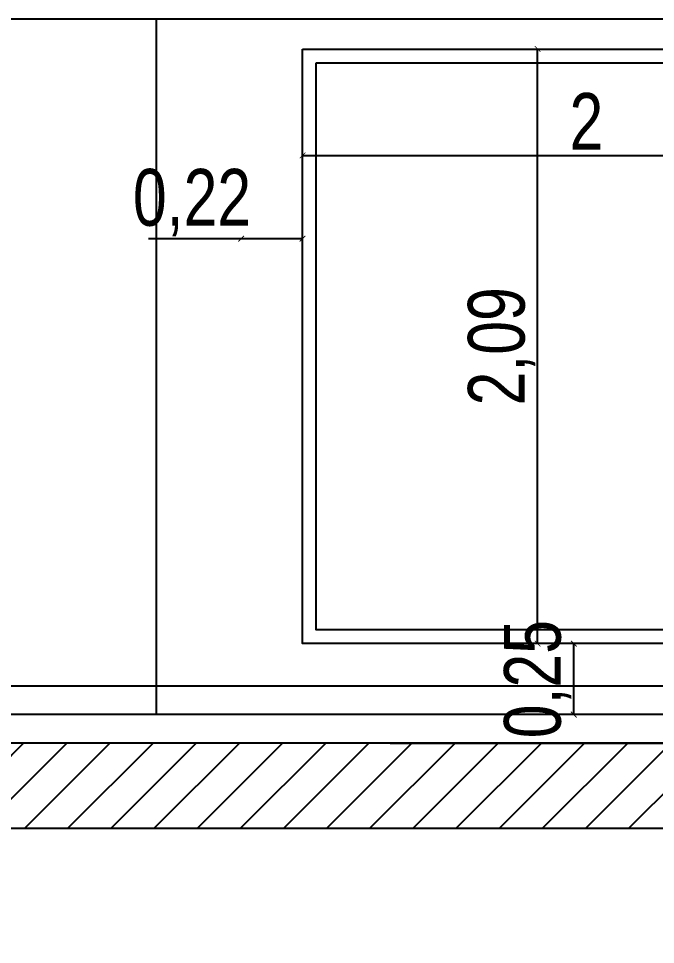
# Model space of a CAD drawing. Header units: inches. Extents: x -279 to 561, y -345 to 342.
# Drawn here: x -150.418 to -148.174, y 55.576 to 58.836 of the extents above; entities that cross this region are included whole.
import ezdxf

# ---------------------------------------------------------------- set-up
doc = ezdxf.new("R2010")
doc.units = ezdxf.units.IN
doc.header["$LTSCALE"] = 0.5
doc.header["$MEASUREMENT"] = 0
for name, color, linetype in [('S-DIM', 7, 'Continuous'), ('WAL', 7, 'Continuous'), ('WATER', 50, 'Continuous')]:
    doc.layers.add(name, color=color, linetype=linetype)
doc.styles.add('ROM', font='AGENCYR.TTF', dxfattribs={"width": 0.8})
doc.styles.get("Standard").update_dxf_attribs({"font": 'arial.ttf'})
doc.dimstyles.new('Copy(9) of ISO-25', dxfattribs={"dimtxt": 0.2, "dimasz": 0.02, "dimexe": 0.05, "dimexo": 0.05, "dimgap": 0.02, "dimtad": 1, "dimtxsty": 'ROM', "dimblk": 'ARCHTICK', "dimcen": 0.03, "dimse1": 1, "dimse2": 1, "dimclrd": 248, "dimclrt": 248, "dimadec": 0, "dimazin": 0, "dimtfac": 1, "dimtmove": 0, "dimatfit": 3, "dimldrblk": 'DOT', "dimfxl": 1, "dimarcsym": 0})
doc.dimstyles.get("Standard").update_dxf_attribs({"dimtxt": 0.18, "dimasz": 0.18, "dimexe": 0.18, "dimexo": 0.0625, "dimgap": 0.09, "dimtad": 0, "dimtih": 1, "dimtoh": 1, "dimzin": 0, "dimdsep": 46, "dimtxsty": 'Standard', "dimcen": 0.09, "dimadec": 0, "dimazin": 0, "dimtfac": 1, "dimtofl": 0, "dimtmove": 0, "dimatfit": 3, "dimfxl": 1, "dimtolj": 1, "dimtzin": 0, "dimarcsym": 0})

# ---------------------------------------------------------------- blocks, each defined once
blk = doc.blocks.new('_ArchTick')
at = {"color": 0, "linetype": 'ByBlock', "const_width": 0.15}
blk.add_lwpolyline([(-0.5, -0.5), (0.5, 0.5)], dxfattribs=at)
blk = doc.blocks.new('*D534')
at = {"layer": 'Defpoints', "color": 0, "transparency": 16777216}
for p in [(-148.8399, 56.6352), (-148.4625, 56.6352), (-148.8399, 56.3853)]:
    blk.add_point(p, dxfattribs=at)
at = {"layer": 'WAL', "color": 248, "lineweight": -2, "transparency": 16777216}
blk.add_line((-148.4625, 56.3853), (-148.4625, 56.6352), dxfattribs=at)
at = {"layer": 'WAL', "color": 248, "lineweight": -2, "transparency": 16777216, "xscale": 0.02, "yscale": 0.02, "zscale": 0.02}
for p, rotation in [((-148.4625, 56.6352), 90), ((-148.4625, 56.3853), 270)]:
    blk.add_blockref('_ArchTick', p, dxfattribs=dict(at, rotation=rotation))
at = {"layer": 'WAL', "color": 248, "transparency": 16777216, "insert": (-148.5896, 56.5102), "char_height": 0.2, "attachment_point": 5, "rotation": 90, "style": 'ROM'}
blk.add_mtext('0,25', dxfattribs=at)
blk = doc.blocks.new('_DOT')
at = {"color": 0, "linetype": 'ByBlock'}
blk.add_line((-0.5, 0), (-1, 0), dxfattribs=at)
at = {"color": 0, "linetype": 'ByBlock', "const_width": 0.5}
blk.add_lwpolyline([(-0.25, 0, 1), (0.25, 0, 1)], format="xyb", close=True, dxfattribs=at)
blk = doc.blocks.new('*D535')
at = {"layer": 'Defpoints', "color": 0, "transparency": 16777216}
for p in [(-148.5896, 58.729), (-148.4396, 58.729), (-148.5896, 56.6352)]:
    blk.add_point(p, dxfattribs=at)
at = {"layer": 'WAL', "color": 248, "lineweight": -2, "transparency": 16777216}
blk.add_line((-148.5896, 56.6352), (-148.5896, 58.729), dxfattribs=at)
at = {"layer": 'WAL', "color": 248, "lineweight": -2, "transparency": 16777216, "xscale": 0.02, "yscale": 0.02, "zscale": 0.02}
for p, rotation in [((-148.5896, 58.729), 90), ((-148.5896, 56.6352), 270)]:
    blk.add_blockref('_ArchTick', p, dxfattribs=dict(at, rotation=rotation))
at = {"layer": 'WAL', "color": 248, "transparency": 16777216, "insert": (-148.7166, 57.6821), "char_height": 0.2, "attachment_point": 5, "rotation": 90, "style": 'ROM'}
blk.add_mtext('2,09', dxfattribs=at)
blk = doc.blocks.new('*D536')
at = {"layer": 'Defpoints', "color": 0, "transparency": 16777216}
for p in [(-149.634, 58.2654), (-149.4179, 58.2654), (-149.634, 58.0611)]:
    blk.add_point(p, dxfattribs=at)
at = {"layer": 'WAL', "color": 248, "lineweight": -2, "transparency": 16777216}
for p, q in [((-149.634, 58.0611), (-149.9601, 58.0611)), ((-149.4179, 58.0611), (-149.634, 58.0611))]:
    blk.add_line(p, q, dxfattribs=at)
at = {"layer": 'WAL', "color": 248, "lineweight": -2, "transparency": 16777216, "xscale": 0.02, "yscale": 0.02, "zscale": 0.02, "rotation": 180}
blk.add_blockref('_ArchTick', (-149.634, 58.0611), dxfattribs=at)
at = {"layer": 'WAL', "color": 248, "lineweight": -2, "transparency": 16777216, "xscale": 0.02, "yscale": 0.02, "zscale": 0.02}
blk.add_blockref('_ArchTick', (-149.4179, 58.0611), dxfattribs=at)
at = {"layer": 'WAL', "color": 248, "transparency": 16777216, "insert": (-149.8071, 58.1881), "char_height": 0.2, "attachment_point": 5, "style": 'ROM'}
blk.add_mtext('0,22', dxfattribs=at)
blk = doc.blocks.new('*D538')
at = {"layer": 'Defpoints', "color": 0, "transparency": 16777216}
for p in [(-149.4179, 58.3822), (-147.4179, 58.3822), (-147.4179, 58.354)]:
    blk.add_point(p, dxfattribs=at)
at = {"layer": 'WAL', "color": 248, "lineweight": -2, "transparency": 16777216}
blk.add_line((-149.4179, 58.354), (-147.4179, 58.354), dxfattribs=at)
at = {"layer": 'WAL', "color": 248, "lineweight": -2, "transparency": 16777216, "xscale": 0.02, "yscale": 0.02, "zscale": 0.02, "rotation": 180}
blk.add_blockref('_ArchTick', (-149.4179, 58.354), dxfattribs=at)
at = {"layer": 'WAL', "color": 248, "lineweight": -2, "transparency": 16777216, "xscale": 0.02, "yscale": 0.02, "zscale": 0.02}
blk.add_blockref('_ArchTick', (-147.4179, 58.354), dxfattribs=at)
at = {"layer": 'WAL', "color": 248, "transparency": 16777216, "insert": (-148.4179, 58.474), "char_height": 0.2, "attachment_point": 5, "style": 'ROM'}
blk.add_mtext('2', dxfattribs=at)
blk = doc.blocks.new('*D1071')
at = {"color": 0, "linetype": 'ByBlock', "lineweight": -2, "transparency": 16777216}
for p, q in [((558.6522, 342.2788), (558.6522, 342.4729)), ((560.6522, 342.2788), (560.6522, 342.4729)), ((558.8322, 342.2929), (559.1722, 342.2929)), ((560.4722, 342.2929), (560.1322, 342.2929))]:
    blk.add_line(p, q, dxfattribs=at)
at = {"color": 0, "linetype": 'ByBlock', "transparency": 16777216}
for points in [[(558.8322, 342.3229), (558.8322, 342.2629), (558.6522, 342.2929)], [(560.4722, 342.3229), (560.4722, 342.2629), (560.6522, 342.2929)]]:
    blk.add_solid(points, dxfattribs=at)
at = {"layer": 'Defpoints', "color": 0, "linetype": 'ByBlock', "transparency": 16777216}
for p in [(560.6522, 342.2929), (558.6522, 342.2163), (560.6522, 342.2163)]:
    blk.add_point(p, dxfattribs=at)
at = {"layer": 'Defpoints', "color": 0, "ltscale": 0.5, "transparency": 16777216}
for p in [(-209.5, -305.36), (-209.5, -305.81), (-209.5, -305.81)]:
    blk.add_point(p, dxfattribs=at)
at = {"layer": 'S-DIM', "color": 0, "lineweight": -2, "ltscale": 0.5, "transparency": 16777216}
for p, q in [((-209.5, -305.18), (-209.5, -305)), ((-209.5625, -305.36), (-209.68, -305.36)), ((-209.5625, -305.81), (-209.68, -305.81)), ((-209.5, -305.99), (-209.5, -306.17))]:
    blk.add_line(p, q, dxfattribs=at)
at = {"layer": 'S-DIM', "color": 0, "ltscale": 0.5, "transparency": 16777216}
for points in [[(-209.53, -305.18), (-209.47, -305.18), (-209.5, -305.36)], [(-209.53, -305.99), (-209.47, -305.99), (-209.5, -305.81)]]:
    blk.add_solid(points, dxfattribs=at)
at = {"color": 0, "linetype": 'ByBlock', "transparency": 16777216, "insert": (559.6522, 342.2929), "char_height": 0.18, "attachment_point": 5}
blk.add_mtext('\\A1;2.0000', dxfattribs=at)
at = {"layer": 'S-DIM', "color": 0, "ltscale": 0.5, "transparency": 16777216, "insert": (-209.5, -305.585), "char_height": 0.18, "attachment_point": 5}
blk.add_mtext('\\A1;0.45', dxfattribs=at)

msp = doc.modelspace()

# ---------------------------------------------------------------- hatches: boundary and pattern name
at = {"linetype": 'Continuous', "lineweight": -3}
h = msp.add_hatch(dxfattribs=at)
h.set_pattern_fill('ANSI31', scale=0.86)
h.set_pattern_definition([(45, (-47.45031, 85.50189), (-0.07601398, 0.07601398), [])])
h.paths.add_polyline_path([(-141.8149, 56.2853), (-150.484, 56.2853), (-150.484, 55.9853), (-141.634, 55.9853), (-141.634, 56.2853)])

# ---------------------------------------------------------------- linework, layer by layer
msp.add_line((-149.934, 58.8353), (-149.934, 56.3853))
at = {"color": 7}
for p, q in [((-141.834, 56.4853), (-150.484, 56.4853)), ((-141.834, 56.3853), (-150.484, 56.3853)), ((-149.1086, 56.2853), (-141.634, 56.2853))]:
    msp.add_line(p, q, dxfattribs=at)
for points in [[(-149.4179, 58.729), (-147.4179, 58.729), (-147.4179, 56.6352), (-149.4179, 56.6352)], [(-149.3696, 58.6807), (-147.4662, 58.6807), (-147.4663, 56.6835), (-149.3696, 56.6835)]]:
    msp.add_lwpolyline(points, close=True)
at = {"color": 7, "linetype": 'Continuous'}
msp.add_lwpolyline([(-141.634, 56.2853), (-150.484, 56.2853), (-150.484, 55.9853), (-141.634, 55.9853)], close=True, dxfattribs=at)
at = {"layer": 'WATER', "color": 7}
msp.add_line((-150.4786, 58.8353), (-147.5662, 58.8353), dxfattribs=at)

# ---------------------------------------------------------------- dimensions: what is measured, and where the dimension line sits
at = {"layer": 'S-DIM', "ltscale": 0.5}
dim = msp.add_linear_dim(base=(-209.5, -305.81), p1=(-209.5, -305.36), p2=(-209.5, -305.81), angle=90, dimstyle='Standard', dxfattribs=at)
dim.commit()
dim.dimension.update_dxf_attribs({"geometry": '*D1071', "text_midpoint": (-209.5, -305.585)})
at = {"layer": 'WAL'}
for base, p1, p2, angle, picture, middle in [((-148.5896, 58.729), (-148.5896, 56.6352), (-148.4396, 58.729), 90, '*D535', (-148.7166, 57.6821)), ((-147.4179, 58.354), (-149.4179, 58.3822), (-147.4179, 58.3822), 180, '*D538', (-148.4179, 58.474)), ((-149.634, 58.0611), (-149.4179, 58.2654), (-149.634, 58.2654), 180, '*D536', (-149.8071, 58.1881))]:
    dim = msp.add_linear_dim(base=base, p1=p1, p2=p2, angle=angle, dimstyle='Copy(9) of ISO-25', dxfattribs=at)
    dim.commit()
    dim.dimension.update_dxf_attribs({"geometry": picture, "text_midpoint": middle})
dim = msp.add_linear_dim(base=(-148.4625, 56.6352), p1=(-148.8399, 56.3853), p2=(-148.8399, 56.6352), angle=90, dimstyle='Copy(9) of ISO-25', dxfattribs=at)
dim.commit()
dim.dimension.update_dxf_attribs({"geometry": '*D534', "text_midpoint": (-148.4625, 56.5102), "dimtype": 160})

doc.saveas('drawing.dxf')
